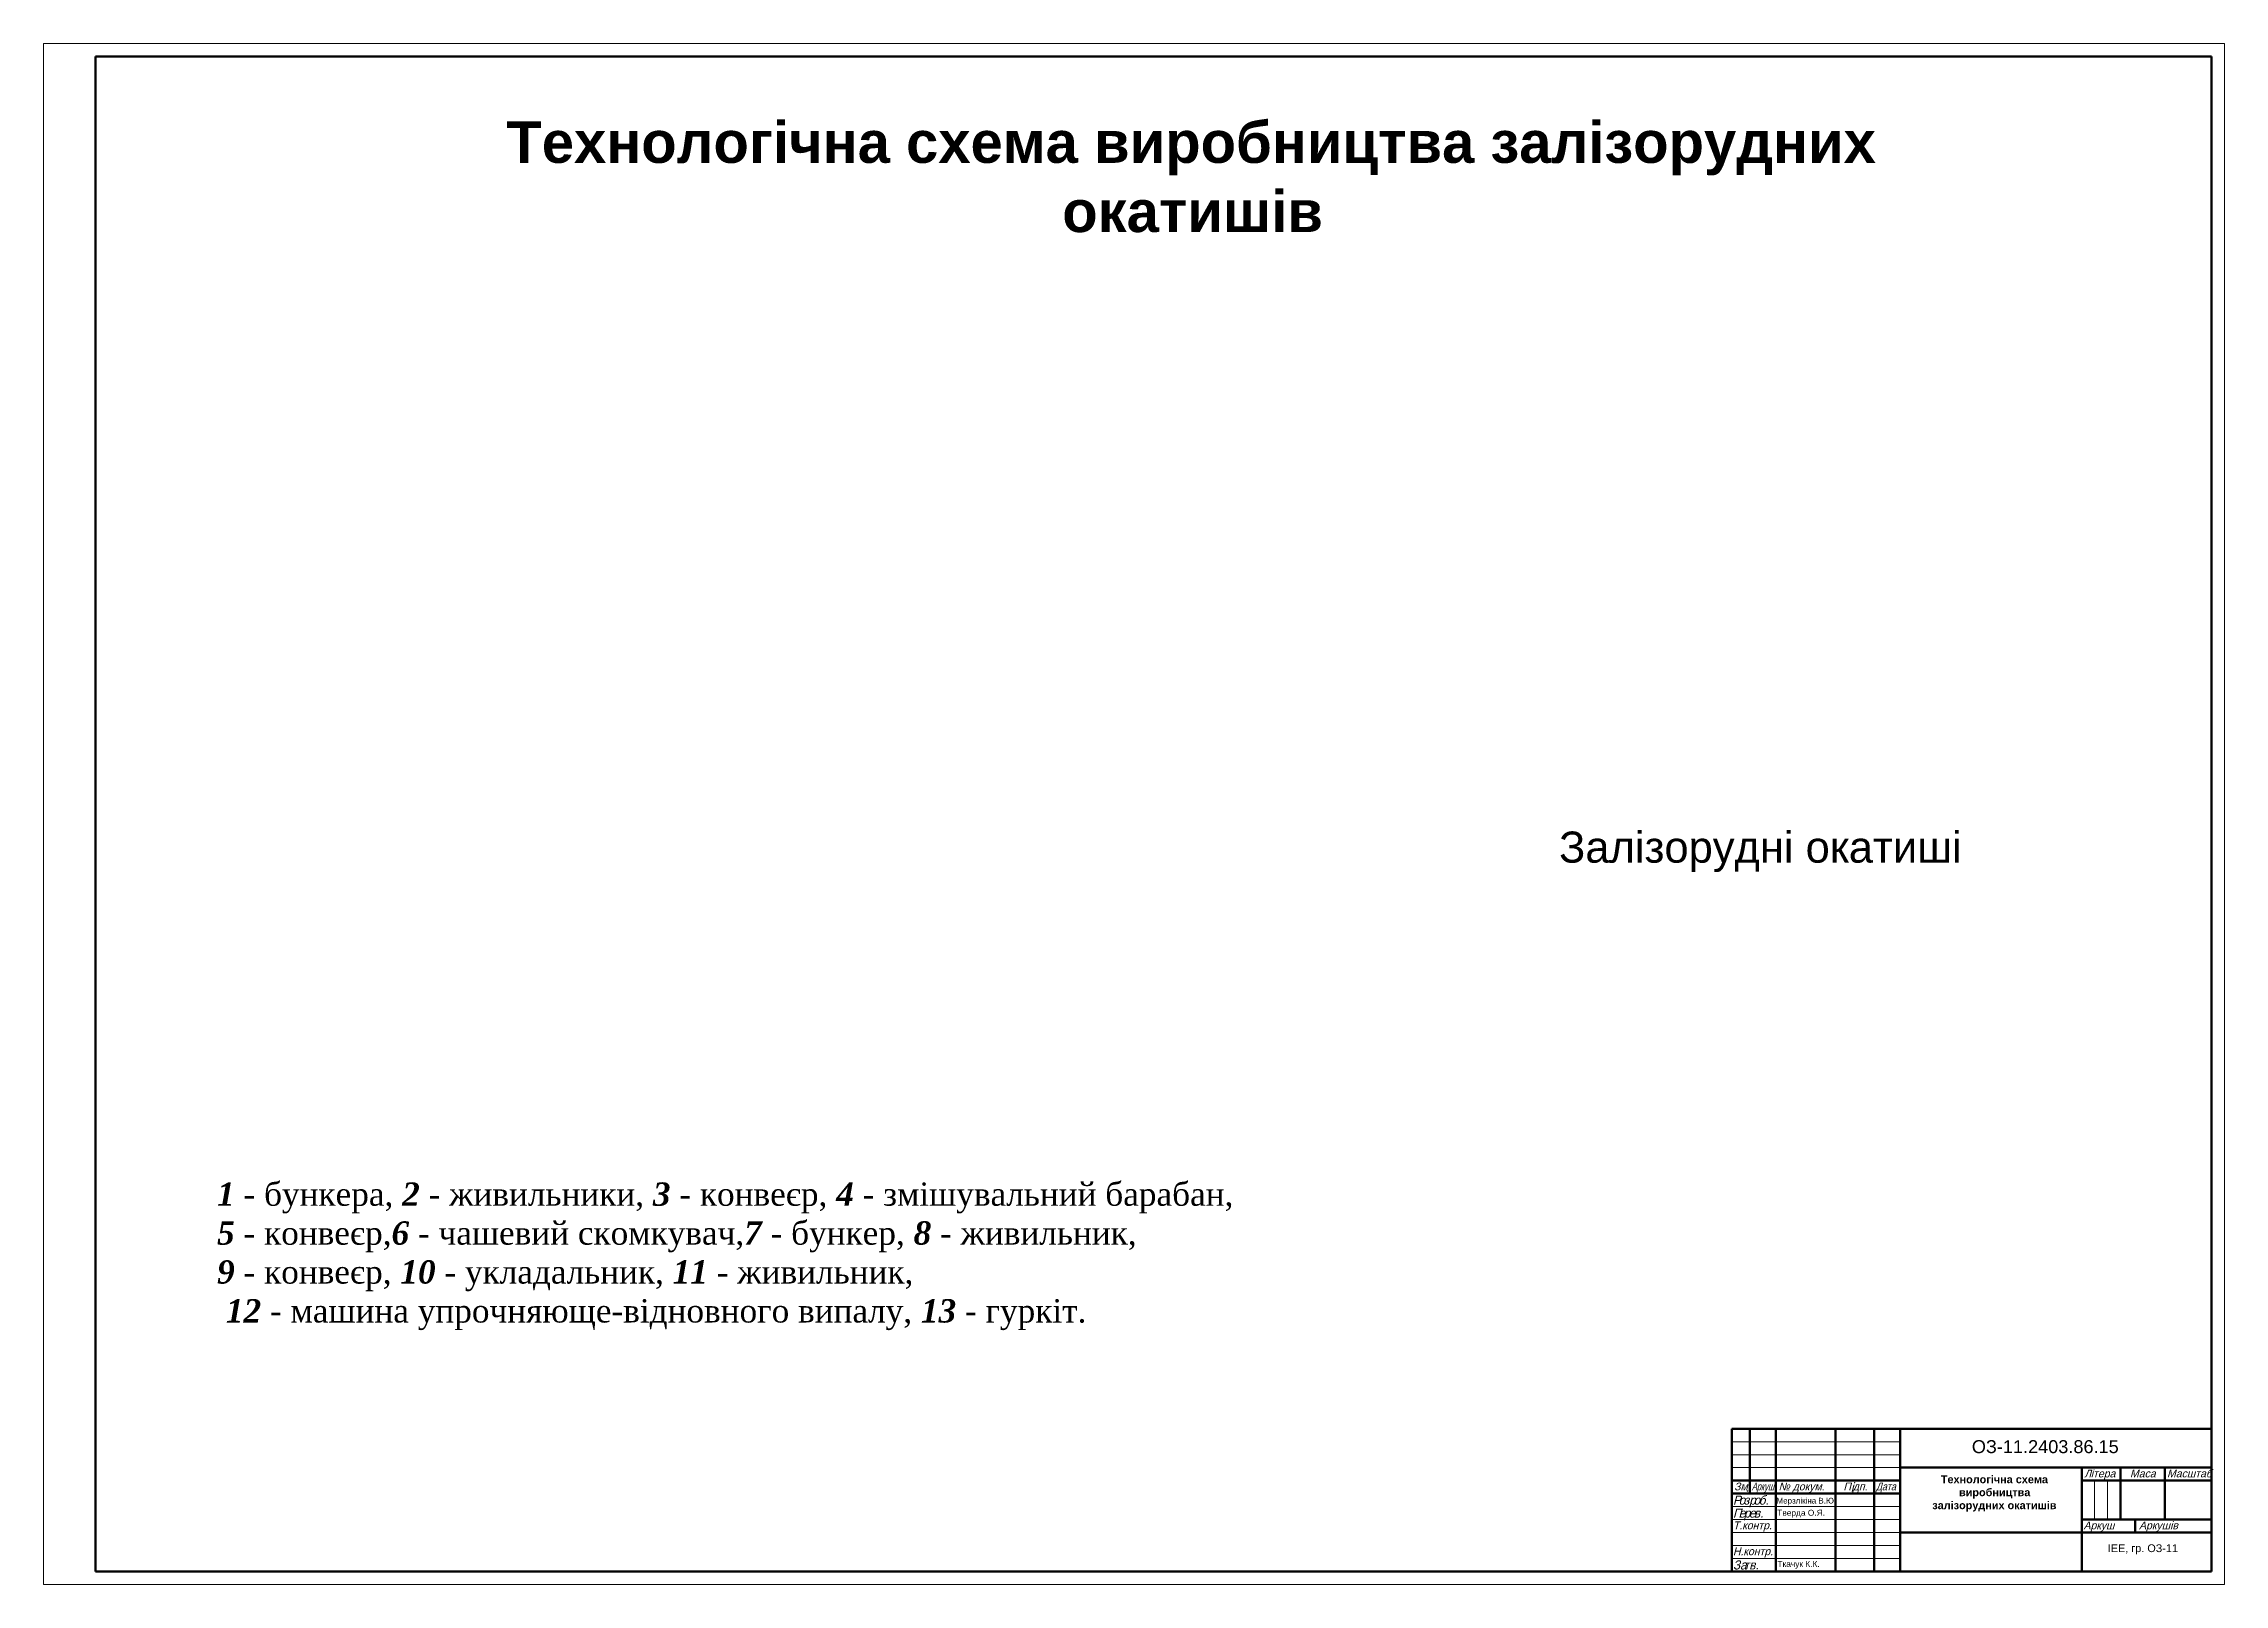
# Model space of a CAD drawing. Header units: millimetres. Extents: x 1634 to 2475, y 1546 to 2140.
import ezdxf

# ---------------------------------------------------------------- set-up
doc = ezdxf.new("R2010")
doc.units = ezdxf.units.MM
doc.linetypes.add('K5LT_BASIC', pattern=[0])
doc.linetypes.add('K5LT_THIN', pattern=[0])
doc.styles.add('KTEXTSTYLE', font='bgothl.ttf', dxfattribs={"width": 0.96, "height": 5})
doc.styles.get("Standard").update_dxf_attribs({"font": 'arial.ttf'})

# ---------------------------------------------------------------- blocks, each defined once
blk = doc.blocks.new('U0')
at = {"color": 7, "linetype": 'K5LT_THIN', "lineweight": 18}
for p, q in [((0, 0), (0, 594)), ((0, 594), (841, 594)), ((841, 594), (841, 0)), ((651, 55), (716, 55)), ((651, 50), (716, 50)), ((651, 45), (716, 45)), ((790.96, 25), (790.96, 40)), ((795.98, 25), (795.98, 40)), ((651, 30), (716, 30)), ((651, 25), (716, 25)), ((651, 20), (716, 20)), ((651, 15), (716, 15)), ((651, 10), (716, 10)), ((841, 0), (0, 0))]:
    blk.add_line(p, q, dxfattribs=at)
at = {"color": 7, "linetype": 'K5LT_BASIC', "lineweight": 60}
for p, q in [((20, 5), (20, 589)), ((20, 589), (836, 589)), ((836, 589), (836, 5)), ((651, 60), (836, 60)), ((651, 5), (651, 60)), ((658, 35), (658, 60)), ((668, 5), (668, 60)), ((691, 5), (691, 60)), ((706, 5), (706, 60)), ((716, 5), (716, 60)), ((716, 45), (836, 45)), ((786, 5), (786, 45)), ((801, 25), (801, 45)), ((818, 25), (818, 45)), ((651, 40), (716, 40)), ((651, 35), (716, 35)), ((786, 40), (801, 40)), ((801, 40), (836, 40)), ((716, 20), (786, 20)), ((786, 25), (836, 25)), ((786, 20), (836, 20)), ((806.57, 20), (806.57, 25)), ((836, 5), (20, 5))]:
    blk.add_line(p, q, dxfattribs=at)
at = {"color": 7, "insert": (8.77, 258.85), "char_height": 2.5, "attachment_point": 1, "rotation": 90, "style": 'KTEXTSTYLE'}
blk.add_mtext('\\H3.5;\\W0.965;\\Q15;\\Q15; ', dxfattribs=at)
at = {"color": 7, "attachment_point": 1, "style": 'KTEXTSTYLE'}
for s, insert, char_height in [('{\\fArial|b0|i0|c204|p34;\\Q15;\\W0.965;Л}', (786.98, 44.23), 3), ('{\\fArial|b0|i0|c204|p34;\\Q15;\\W0.965;ітера}', (789.48, 44.23), 3), ('{\\fArial|b0|i0|c204|p34;\\Q15;\\W0.965;Маса}', (804.6, 44.23), 3), ('{\\fArial|b0|i0|c204|p34;\\Q15;\\W0.965;Масштаб}', (818.89, 44.25), 3), ('\\H3.5;\\W0.965;\\Q15;\\Q15;Р', (651.5, 34.23), 2.5), ('{\\fArial|b0|i0|c204|p34;\\Q15;\\W0.965;Зм}', (651.95, 39.23), 3), ('\\H3.5;\\W0.965;\\Q15;\\Q15;.', (656.4, 39.23), 2.5), ('{\\fArial|b0|i0|c204|p34;\\Q15;\\W0.665;Аркуш}', (658.71, 39.23), 3), ('\\H3.5;\\W0.965;\\Q15;\\Q15;б.', (661.41, 34.23), 2.5), ('{\\fArial|b0|i0|c0|p34;\\Q15;\\W0.965;№ \\fArial|b0|i0|c204|p34;докум\\fBankGothic Lt BT|b0|i0|c0|p34;.}', (669.06, 39.23), 3), ('{\\fArial|b0|i0|c204|p34;\\Q15;\\W0.965;П}', (694.08, 39.23), 3), ('\\H3.5;\\W0.965;\\Q15;\\Q15;і', (696.97, 39.23), 2.5), ('{\\fArial|b0|i0|c204|p34;\\Q15;\\W0.965;дп\\fBankGothic Lt BT|b0|i0|c0|p34;.}', (697.71, 39.23), 3), ('{\\fArial|b0|i0|c204|p34;\\Q15;\\W0.816;Дата}', (706.62, 39.23), 3), ('\\H3.5;\\W0.965;\\Q15;\\Q15;П', (651.5, 29.23), 2.5), ('\\H3.5;\\W0.965;\\Q15;\\Q15;о', (653.72, 34.23), 2.5), ('\\H3.5;\\W0.965;\\Q15;\\Q15;е', (653.72, 29.23), 2.5), ('\\H3.5;\\W0.965;\\Q15;\\Q15;р', (655.67, 29.23), 2.5), ('\\H3.5;\\W0.965;\\Q15;\\Q15;зр', (655.67, 34.23), 2.5), ('\\H3.5;\\W0.965;\\Q15;\\Q15;е', (657.61, 29.23), 2.5), ('\\H3.5;\\W0.965;\\Q15;\\Q15;о', (659.46, 34.23), 2.5), ('\\H3.5;\\W0.965;\\Q15;\\Q15;в.', (659.56, 29.23), 2.5), ('{\\fArial|b0|i0|c204|p34;\\Q15;\\W0.965;Т\\fBankGothic Lt BT|b0|i0|c0|p34;.\\fArial|b0|i0|c204|p34;контр\\fBankGothic Lt BT|b0|i0|c0|p34;.}', (651.5, 24.25), 3), ('{\\fArial|b0|i0|c204|p34;\\Q15;\\W0.953;Аркуш}', (786.72, 24.23), 3), ('{\\fArial|b0|i0|c204|p34;\\Q15;\\W0.965;Аркушів}', (808.08, 24.23), 3), ('{\\fArial|b0|i0|c204|p34;\\Q15;\\W0.965;Н\\fBankGothic Lt BT|b0|i0|c0|p34;.\\fArial|b0|i0|c204|p34;контр\\fBankGothic Lt BT|b0|i0|c0|p34;.}', (651.5, 14.25), 3), ('\\H3.5;\\W0.965;\\Q15;\\Q15;За', (651.5, 9.23), 2.5), ('\\H3.5;\\W0.965;\\Q15;\\Q15;тв.', (655.67, 9.23), 2.5)]:
    blk.add_mtext(s, dxfattribs=dict(at, insert=insert, char_height=char_height))

msp = doc.modelspace()

# ---------------------------------------------------------------- block references
msp.add_blockref('U0', (1633.68, 1545.97))

# ---------------------------------------------------------------- texts
at = {"attachment_point": 1}
for s, width, heights, insert, char_height in [('\\pi10.192;{\\fArial|b1|i0|c204|p34;Технологічна схема виробництва залізорудних \\P\\pi224.56;окатишів\\H1.8536x; }', 547.8937, [0], (1801.95, 2109.99), 16), ('Залізорудні окатиші', 229.4362, [0], (2218.11, 1836.2), 12), ('\\pt184.62;{\\fTimes New Roman|b1|i1|c204|p18;\\H3.6x;1\\fTimes New Roman|b0|i0|c204|p18;\\~- бункера,\\~\\fTimes New Roman|b1|i1|c204|p18;2\\fTimes New Roman|b0|i0|c204|p18;\\~- живильники,\\~\\fTimes New Roman|b1|i1|c204|p18;3\\fTimes New Roman|b0|i0|c204|p18;\\~- конвеєр,\\~\\fTimes New Roman|b1|i1|c204|p18;4\\fTimes New Roman|b0|i0|c204|p18;\\~- змішувальний барабан,                                     \\P\\pt360;\\fTimes New Roman|b1|i1|c204|p18;5\\fTimes New Roman|b0|i0|c204|p18;\\~- конвеєр,\\fTimes New Roman|b1|i1|c204|p18;6\\fTimes New Roman|b0|i0|c204|p18;\\~- чашевий скомкувач,\\fTimes New Roman|b1|i1|c204|p18;7\\fTimes New Roman|b0|i0|c204|p18;\\~- бункер,\\~\\fTimes New Roman|b1|i1|c204|p18;8\\fTimes New Roman|b0|i0|c204|p18;\\~- живильник,\\~^I\\H2.3529x; \\H0.42501x;\\P\\ptz;\\fTimes New Roman|b1|i1|c204|p18;9\\fTimes New Roman|b0|i0|c204|p18;\\~- конвеєр,\\~\\fTimes New Roman|b1|i1|c204|p18;10\\fTimes New Roman|b0|i0|c204|p18;\\~- укладальник,\\~\\fTimes New Roman|b1|i1|c204|p18;11\\fTimes New Roman|b0|i0|c204|p18;\\~- живильник,\\H1.8817x; \\H0.53143x;\\P\\~\\fTimes New Roman|b1|i1|c204|p18;12\\fTimes New Roman|b0|i0|c204|p18;\\~- машина упрочняюще-відновного випалу,\\~\\fTimes New Roman|b1|i1|c204|p18;13\\fTimes New Roman|b0|i0|c204|p18;\\~- гуркіт.\\fCalibri|b0|i0|c204|p34; \\H2.0413x; }', 398.0862, [100.77], (1700.58, 1700.93), 2.5), ('ОЗ-11.2403.86.15', 58.5554, [0], (2377.29, 1601.56), 5), ('\\pi5.6768;{\\fArial|b1|i0|c204|p34;Технологічна схема \\P\\pi12.697;виробництва \\H1.8565x; \\H0.53864x;\\P\\pi2.3873;залізорудних окатишів\\H1.5681x; }', 52.4512, [23.35], (2359.65, 1587.96), 3), ('Мерзлікіна В.Ю.', 30.1524, [6.02], (2301.96, 1579.33), 2.2), ('Тверда О.Я.', 22.865, [0], (2302.24, 1574.72), 2.3), ('ІЕЕ, гр. ОЗ-11', 49.7974, [0], (2429.69, 1561.41), 3), ('Ткачук К.К.', 23.0241, [0], (2302.34, 1555), 2.3)]:
    msp.add_mtext_dynamic_manual_height_columns(s, width=width, gutter_width=12.5, heights=heights, dxfattribs=dict(at, insert=insert, char_height=char_height))

doc.saveas('drawing.dxf')
